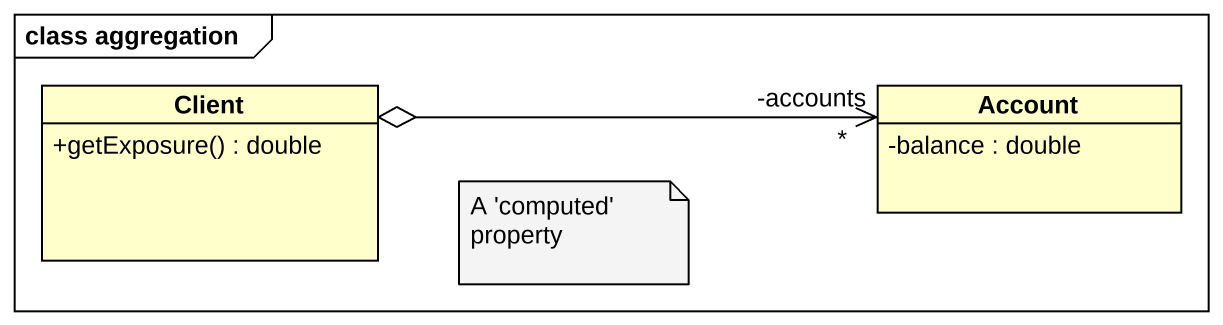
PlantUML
@startuml
mainframe class aggregation
hide circle
hide empty members
skinparam classAttributeIconSize 0
class Client {
  +getExposure() : double
}
class Account {
  -balance : double
}
Client o-right-> "*\n-accounts" Account
note as N1
  A 'computed' property
end note
@enduml
